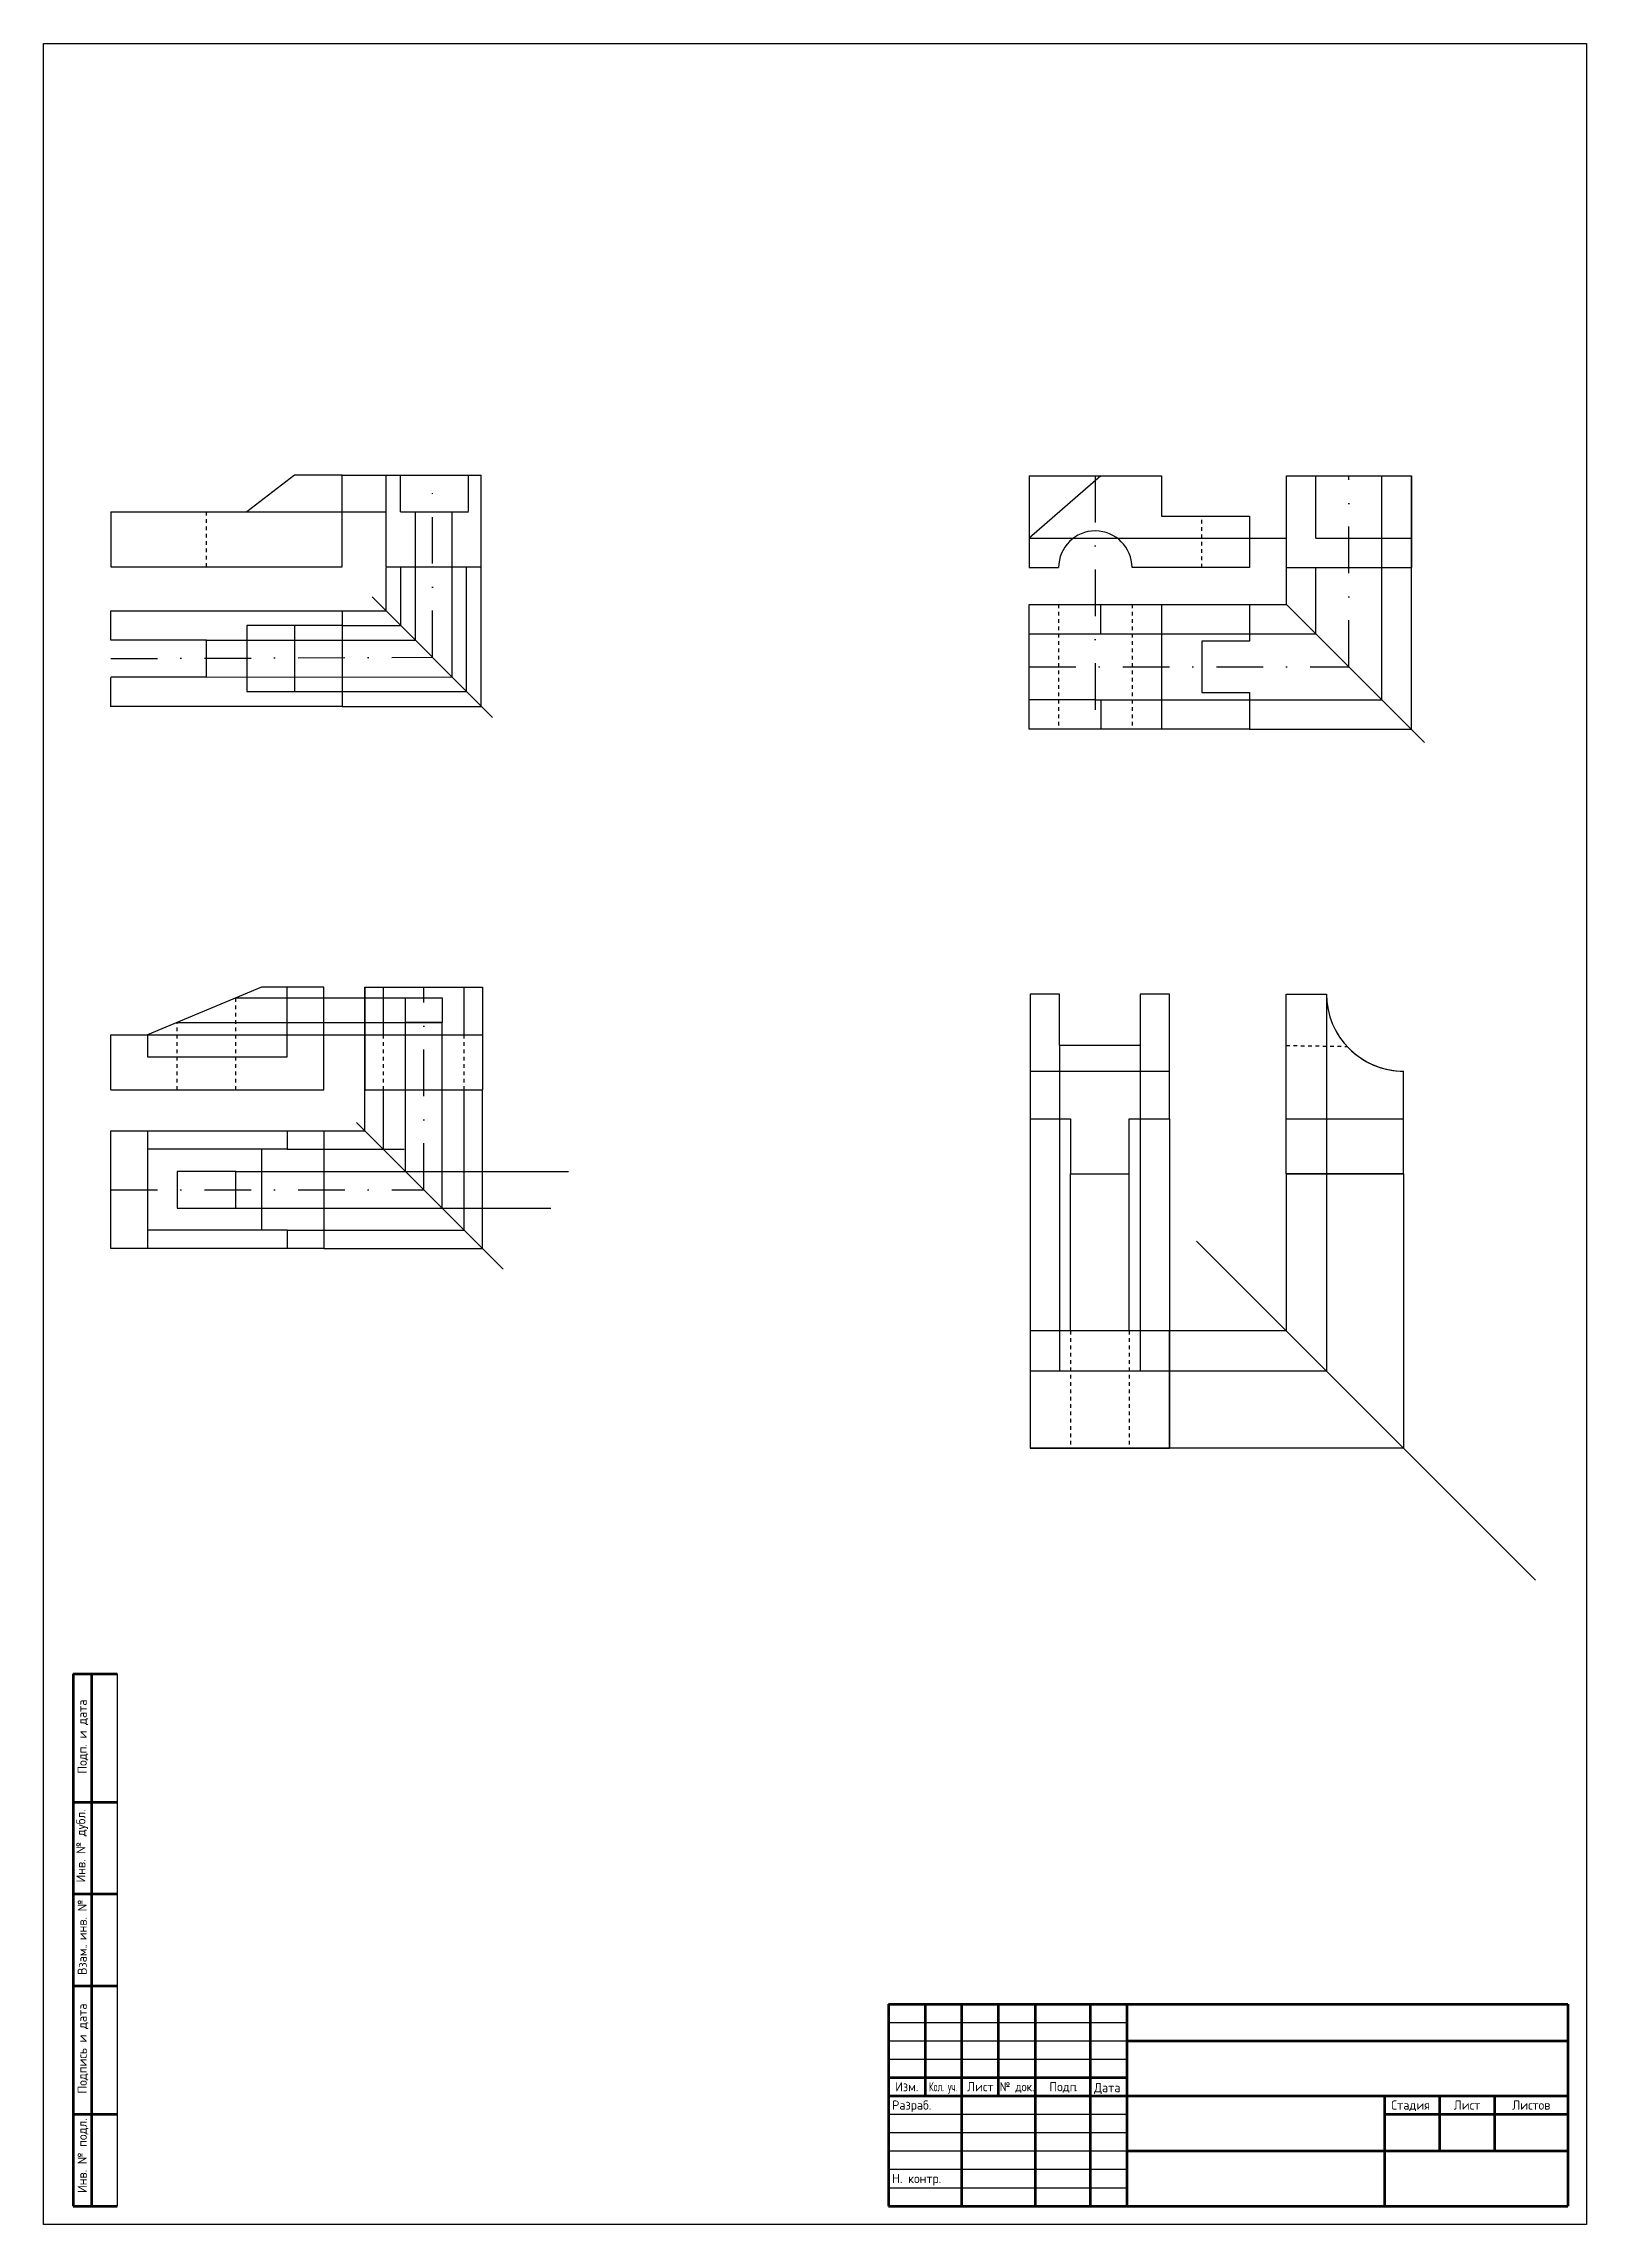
# Model space of a CAD drawing. Header units: millimetres. Extents: x 1582 to 2002, y 2124 to 2718.
import ezdxf
from ezdxf.enums import TextEntityAlignment as Align

# ---------------------------------------------------------------- set-up
doc = ezdxf.new("R2010")
doc.units = ezdxf.units.MM
doc.linetypes.add('JIS_02_1.0', pattern=[2, 1, -1])
doc.linetypes.add('штрихпунктирная', pattern=[25.4, 12.7, -6.35, 0, -6.35])
for name, color, linetype in [('Линия связи', 92, 'Continuous'), ('Невидимая', 140, 'JIS_02_1.0'), ('центровая', 20, 'штрихпунктирная')]:
    doc.layers.add(name, color=color, linetype=linetype)
doc.layers.add('Основная', color=7, linetype='Continuous', lineweight=30)
doc.styles.add('GOST-2.304_Type-B', font='GOST Common.ttf')
doc.styles.get("Standard").update_dxf_attribs({"font": 'arial.ttf'})

# ---------------------------------------------------------------- blocks, each defined once
blk = doc.blocks.new('ACAD_SPDS_TB_18')
at = {"linetype": 'Continuous', "lineweight": 60}
for p, q in [((-12, 145), (0, 145)), ((-12, 145), (-12, 0)), ((-7, 145), (-7, 0)), ((-12, 110), (0, 110)), ((-12, 85), (0, 85)), ((-12, 60), (0, 60)), ((-12, 25), (0, 25)), ((-12, 0), (0, 0))]:
    blk.add_line(p, q, dxfattribs=at)
at = {"linetype": 'Continuous', "lineweight": 30}
blk.add_line((0, 145), (0, 0), dxfattribs=at)
at = {"style": 'GOST-2.304_Type-B'}
for s, p in [('Подп. и дата', (-8.25, 117.77)), ('Инв. № дубл.', (-8.62, 88.14)), ('Взам. инв. №', (-8.25, 62.96)), ('. ', (-8.25, 70.58)), ('Подпись и дата', (-8.25, 30.64)), ('Инв. № подл.', (-8.25, 3.57))]:
    blk.add_text(s, height=2.5, rotation=90, dxfattribs=at).set_placement(p)
for tag, p in [('ПОДП_ДАТА_2', (-3.5, 127.5)), ('ИНВ_Н_ДУБЛ', (-3.65, 97.5)), ('ВЗАМ_ИНВ_Н', (-3.5, 71.94)), ('ПОДП_ДАТА_1', (-3.5, 42.5)), ('ИНВ_НОМ_ПОДЛ', (-3.5, 12.5))]:
    blk.add_attdef(tag, text='', height=2.5, rotation=90, dxfattribs=at).set_placement(p, align=Align.MIDDLE_CENTER)
at = {"style": 'GOST-2.304_Type-B', "flags": 1}
blk.add_attdef('ИДЕНТИФИКАТОР_НАДПИСИ', (-12.12, -11.58), '', height=2.5, dxfattribs=at)
blk = doc.blocks.new('ACAD_SPDS_TB_00')
at = {"linetype": 'Continuous', "lineweight": 60}
for p, q in [((-185, 55), (-185, 0)), ((-185, 55), (0, 55)), ((-175, 55), (-175, 30)), ((-165, 0), (-165, 55)), ((-155, 30), (-155, 55)), ((-145, 0), (-145, 55)), ((-130, 0), (-130, 55)), ((-120, 0), (-120, 55)), ((0, 55), (0, 0)), ((-120, 45), (0, 45)), ((-185, 35), (-120, 35)), ((-185, 30), (0, 30)), ((-50, 30), (-50, 0)), ((-35, 30), (-35, 15)), ((-20, 30), (-20, 15)), ((-50, 25), (0, 25)), ((-120, 15), (0, 15)), ((-185, 0), (0, 0))]:
    blk.add_line(p, q, dxfattribs=at)
at = {"linetype": 'Continuous', "lineweight": 25}
for p, q in [((-185, 50), (-120, 50)), ((-185, 45), (-120, 45)), ((-185, 40), (-120, 40)), ((-185, 25), (-120, 25)), ((-185, 20), (-120, 20)), ((-185, 15), (-120, 15)), ((-185, 10), (-120, 10)), ((-185, 5), (-120, 5))]:
    blk.add_line(p, q, dxfattribs=at)
at = {"style": 'GOST-2.304_Type-B'}
for s, p in [('Изм.', (-180, 31.25)), ('Лист', (-160, 31.25)), ('Подп', (-137.5, 31.25))]:
    blk.add_text(s, height=2.5, dxfattribs=at).set_placement(p, align=Align.CENTER)
for s, p in [('.', (-177.56, 31.25)), ('.', (-134.25, 31.25)), ('Дата', (-129, 31)), ('Разраб.', (-184, 26.25)), ('Стадия', (-48.12, 26.25)), ('Н. контр.', (-184, 6.25))]:
    blk.add_text(s, height=2.5, dxfattribs=at).set_placement(p)
at = {"style": 'GOST-2.304_Type-B', "width": 0.7}
blk.add_text('Кол. уч.', height=2.5, dxfattribs=at).set_placement((-174, 31.25))
at = {"style": 'GOST-2.304_Type-B', "width": 0.9}
blk.add_text('№ док.', height=2.5, dxfattribs=at).set_placement((-150, 31.25), align=Align.CENTER)
at = {"style": 'GOST-2.304_Type-B'}
blk.add_text('Лист', height=2.5, dxfattribs=at).set_placement((-27.5, 27.5), align=Align.MIDDLE_CENTER)
at = {"linetype": 'Continuous', "insert": (-10, 27.5), "char_height": 2.5, "width": 19, "attachment_point": 5, "style": 'GOST-2.304_Type-B'}
blk.add_mtext('Листов', dxfattribs=at)
at = {"style": 'GOST-2.304_Type-B', "flags": 8}
for tag, p in [('ИЗМ_4', (-180, 51)), ('КОЛ_УЧ4', (-170, 51)), ('ЛИСТ_ИЗМ4', (-160, 51)), ('N_ДОК_4', (-150, 51)), ('ИЗМ_3', (-180, 46)), ('КОЛ_УЧ3', (-170, 46)), ('ЛИСТ_ИЗМ3', (-160, 46)), ('N_ДОК_3', (-150, 46)), ('ИЗМ_2', (-180, 41)), ('КОЛ_УЧ2', (-170, 41)), ('ЛИСТ_ИЗМ2', (-160, 41)), ('N_ДОК_2', (-150, 41)), ('ИЗМ_1', (-180, 36)), ('КОЛ_УЧ1', (-170, 36)), ('ЛИСТ_ИЗМ1', (-160, 36)), ('N_ДОК_1', (-150, 36))]:
    blk.add_attdef(tag, text='', height=2.5, dxfattribs=at).set_placement(p, align=Align.CENTER)
at = {"style": 'GOST-2.304_Type-B', "width": 0.6, "flags": 8}
for tag, p in [('ИЗМ_4_ДАТА', (-125, 51)), ('ИЗМ_3_ДАТА', (-125, 46)), ('ИЗМ_2_ДАТА', (-125, 41)), ('ИЗМ_1_ДАТА', (-124.48, 36)), ('РАЗРАБ_ДАТА', (-125, 26)), ('ДОЛЖНОСТЬ_2_ДАТА', (-125, 16)), ('ДОЛЖНОСТЬ_1_ДАТА', (-125, 21)), ('ДОЛЖНОСТЬ_3_ДАТА', (-125, 11)), ('НКОНТР_ДАТА', (-125, 6)), ('ДОЛЖНОСТЬ_4_ДАТА', (-125, 1))]:
    blk.add_attdef(tag, text='', height=2.5, dxfattribs=at).set_placement(p, align=Align.CENTER)
at = {"lineweight": 30, "flags": 104}
for tag, height, p in [('ОБОЗНАЧЕНИЕ_ДОКУМЕНТА', 5, (-60, 50)), ('НАИМЕНОВАНИЕ_ОБЪЕКТА_СТРОИТЕЛЬСТВА', 3.5, (-60, 37.5)), ('НАИМЕНОВАНИЕ_ЗДАНИЯ_СООРУЖЕНИЯ', 3.5, (-85, 22.5)), ('НАИМЕНОВАНИЕ_ИЗОБРАЖЕНИЙ', 3.5, (-85, 7.5)), ('НАИМЕНОВАНИЕ_ПРЕДПРИЯТИЯ', 3.5, (-23.73, 7.5))]:
    blk.add_attdef(tag, text='', height=height, dxfattribs=at).set_placement(p, align=Align.MIDDLE_CENTER)
at = {"style": 'GOST-2.304_Type-B'}
for tag, p, flags in [('РАЗРАБ_ФИО', (-164.31, 26), 8), ('ДОЛЖНОСТЬ_1', (-184, 21), 8), ('ДОЛЖНОСТЬ_2', (-184, 16), 8), ('ДОЛЖНОСТЬ_1_ФИО', (-164.31, 21), 8), ('ДОЛЖНОСТЬ_2_ФИО', (-164.31, 16), 8), ('ДОЛЖНОСТЬ_3', (-184, 11), 8), ('ДОЛЖНОСТЬ_3_ФИО', (-164.31, 11), 8), ('НКОНТР_ФИО', (-164.31, 6), 8), ('ДОЛЖНОСТЬ_4', (-184, 1), 8), ('ДОЛЖНОСТЬ_4_ФИО', (-164.31, 1), 8), ('ИДЕНТИФИКАТОР_НАДПИСИ', (0, 0), 1)]:
    blk.add_attdef(tag, p, '', height=2.5, dxfattribs=dict(at, flags=flags))
at = {"style": 'GOST-2.304_Type-B', "flags": 8}
for tag, p in [('СТАДИЯ', (-42.77, 20)), ('ЛИСТ', (-27.77, 20)), ('ЛИСТОВ', (-10, 20))]:
    blk.add_attdef(tag, text='', height=2.5, dxfattribs=at).set_placement(p, align=Align.MIDDLE_CENTER)

msp = doc.modelspace()

# ---------------------------------------------------------------- linework, layer by layer
at = {"layer": 'Defpoints'}
msp.add_lwpolyline([(1581.68, 2123.69), (1581.68, 2717.69), (2001.68, 2717.69), (2001.68, 2123.69), (1581.68, 2123.69)], dxfattribs=at)
at = {"layer": 'Линия связи'}
for p, q in [((1954.03, 2530.92), (1954.03, 2599.96)), ((1662.99, 2590.18), (1674.94, 2590.18)), ((1920.03, 2564.92), (1920.03, 2591.63)), ((1849.99, 2582.96), (1920.03, 2582.96)), ((1674.94, 2563.18), (1674.94, 2575.02)), ((1678.92, 2559.18), (1678.9, 2574.97)), ((1682.9, 2555.18), (1682.9, 2575.18)), ((1692.93, 2545.11), (1692.93, 2575.18)), ((1696.84, 2562.09), (1696.84, 2575.18)), ((1700.82, 2554.22), (1700.82, 2575.18)), ((1928.03, 2556.92), (1928.03, 2574.96)), ((1946.03, 2538.92), (1946.03, 2574.96)), ((1662.99, 2563.18), (1674.94, 2563.18)), ((1696.84, 2541.18), (1696.84, 2562.09)), ((1909.99, 2564.92), (1920.03, 2564.92)), ((1625.99, 2555.18), (1662.99, 2555.18)), ((1662.99, 2559.18), (1678.92, 2559.18)), ((1662.99, 2555.18), (1682.9, 2555.18)), ((1700.82, 2537.18), (1700.82, 2554.22)), ((1869.49, 2556.92), (1928.03, 2556.92)), ((1625.99, 2545.18), (1692.93, 2545.11)), ((1662.99, 2541.18), (1696.84, 2541.18)), ((1662.99, 2537.18), (1700.82, 2537.18)), ((1869.49, 2538.92), (1946.03, 2538.92)), ((1909.99, 2530.92), (1954.03, 2530.92)), ((1669.17, 2421.52), (1669.17, 2460.71)), ((1633.99, 2457.77), (1690.17, 2457.77)), ((1680.17, 2410.52), (1680.17, 2457.77)), ((1930.93, 2458.81), (1930.93, 2356.11)), ((1609.99, 2447.71), (1669.17, 2447.71)), ((1617.99, 2451.06), (1690.17, 2451.06)), ((1690.17, 2400.52), (1690.17, 2451.06)), ((1858.23, 2444.81), (1858.23, 2367.11)), ((1880.23, 2444.81), (1880.23, 2367.11)), ((1674.17, 2416.52), (1674.17, 2432.71)), ((1696.17, 2394.52), (1696.17, 2432.71)), ((1701.17, 2389.52), (1701.17, 2432.71)), ((1850.23, 2424.81), (1850.23, 2335.11)), ((1888.23, 2424.81), (1888.23, 2335.11)), ((1657.99, 2421.52), (1669.17, 2421.52)), ((1647.99, 2416.52), (1679.8, 2416.52)), ((1633.99, 2410.52), (1724.6, 2410.52)), ((1861.23, 2367.11), (1861.23, 2409.81)), ((1877.23, 2367.11), (1877.23, 2409.81)), ((1919.93, 2409.81), (1919.93, 2367.11)), ((1951.93, 2409.81), (1951.93, 2335.11)), ((1633.99, 2400.52), (1719.76, 2400.52)), ((1647.99, 2394.52), (1696.17, 2394.52)), ((1657.99, 2389.52), (1701.17, 2389.52)), ((1919.93, 2367.11), (1850.23, 2367.11)), ((1930.93, 2356.11), (1888.23, 2356.11)), ((1888.23, 2335.11), (1850.23, 2335.11)), ((1951.93, 2335.11), (1888.23, 2335.11))]:
    msp.add_line(p, q, dxfattribs=at)
at = {"layer": 'Невидимая'}
for p, q in [((1625.99, 2575.18), (1625.99, 2590.18)), ((1896.99, 2574.96), (1896.99, 2588.96)), ((1857.99, 2564.92), (1857.99, 2530.92)), ((1877.99, 2564.92), (1877.99, 2530.92)), ((1633.99, 2432.71), (1633.99, 2457.77)), ((1617.99, 2432.71), (1617.99, 2451.06)), ((1674.17, 2432.71), (1674.17, 2447.71)), ((1696.17, 2432.71), (1696.17, 2447.71)), ((1919.93, 2444.81), (1919.93, 2444.81)), ((1919.93, 2444.81), (1936.5, 2444.56)), ((1861.23, 2367.11), (1861.23, 2335.11)), ((1877.23, 2367.11), (1877.23, 2335.11))]:
    msp.add_line(p, q, dxfattribs=at)
at = {"layer": 'Основная'}
for p, q in [((1649.99, 2600.18), (1636.99, 2590.18)), ((1662.99, 2600.18), (1649.99, 2600.18)), ((1662.99, 2590.18), (1662.99, 2600.18)), ((1662.99, 2600.18), (1700.82, 2600.18)), ((1674.94, 2575.18), (1674.94, 2600.02)), ((1678.86, 2590.18), (1678.86, 2599.97)), ((1697.33, 2590.38), (1697.33, 2600.18)), ((1700.82, 2575.18), (1700.82, 2600.18)), ((1849.99, 2599.96), (1885.99, 2599.96)), ((1849.99, 2599.96), (1849.99, 2582.96)), ((1869.49, 2599.96), (1849.99, 2582.96)), ((1885.99, 2599.96), (1885.99, 2588.96)), ((1920.03, 2574.96), (1920.03, 2599.96)), ((1920.03, 2599.96), (1954.03, 2599.96)), ((1928.03, 2582.96), (1928.03, 2599.96)), ((1946.03, 2574.96), (1946.03, 2599.96)), ((1954.03, 2599.96), (1954.03, 2574.96)), ((1599.99, 2590.18), (1636.99, 2590.18)), ((1599.99, 2590.18), (1599.99, 2575.18)), ((1636.99, 2590.18), (1662.99, 2590.18)), ((1662.99, 2575.18), (1662.99, 2590.18)), ((1678.88, 2590.18), (1697.33, 2590.18)), ((1682.9, 2575.18), (1682.9, 2590.18)), ((1692.93, 2575.18), (1692.93, 2590.18)), ((1885.99, 2588.96), (1909.99, 2588.96)), ((1909.99, 2588.96), (1909.99, 2574.96)), ((1849.99, 2582.96), (1849.99, 2574.96)), ((1928.03, 2582.96), (1954.03, 2582.96)), ((1599.99, 2575.18), (1662.99, 2575.18)), ((1674.94, 2575.18), (1700.82, 2575.18)), ((1849.99, 2574.96), (1857.99, 2574.96)), ((1909.99, 2574.96), (1877.99, 2574.96)), ((1920.03, 2574.96), (1954.03, 2574.96)), ((1671.16, 2566.97), (1703.85, 2534.13)), ((1599.99, 2563.18), (1662.99, 2563.18)), ((1599.99, 2555.18), (1599.99, 2563.18)), ((1662.99, 2563.18), (1662.99, 2559.18)), ((1849.99, 2564.92), (1909.99, 2564.92)), ((1849.99, 2530.92), (1849.99, 2564.92)), ((1869.49, 2556.92), (1869.49, 2564.92)), ((1885.99, 2564.92), (1885.99, 2530.92)), ((1909.99, 2564.92), (1909.99, 2554.92)), ((1920.03, 2564.92), (1957.58, 2527.37)), ((1625.99, 2555.18), (1599.99, 2555.18)), ((1625.99, 2545.18), (1625.99, 2555.18)), ((1662.99, 2559.18), (1636.99, 2559.18)), ((1636.99, 2559.18), (1636.99, 2541.18)), ((1649.99, 2559.18), (1649.99, 2541.18)), ((1662.99, 2559.18), (1662.99, 2541.18)), ((1849.99, 2556.92), (1869.49, 2556.92)), ((1909.99, 2554.92), (1896.99, 2554.92)), ((1896.99, 2554.92), (1896.99, 2540.92)), ((1599.98, 2537.01), (1599.98, 2545.01)), ((1599.99, 2545.18), (1625.99, 2545.18)), ((1662.99, 2537.18), (1599.99, 2537.18)), ((1636.99, 2541.18), (1662.99, 2541.18)), ((1662.99, 2541.18), (1662.99, 2537.18)), ((1867.99, 2538.92), (1849.99, 2538.92)), ((1867.99, 2538.92), (1869.49, 2538.92)), ((1869.49, 2538.92), (1869.49, 2530.92)), ((1896.99, 2540.92), (1909.99, 2540.92)), ((1909.99, 2540.92), (1909.99, 2530.92)), ((1909.99, 2530.92), (1849.99, 2530.92)), ((1640.99, 2460.71), (1609.99, 2447.71)), ((1657.99, 2460.71), (1640.99, 2460.71)), ((1647.99, 2441.71), (1647.99, 2460.71)), ((1657.99, 2432.71), (1657.99, 2460.71)), ((1669.17, 2460.71), (1701.17, 2460.71)), ((1669.17, 2460.71), (1669.17, 2432.71)), ((1674.17, 2447.71), (1674.17, 2460.71)), ((1696.17, 2447.71), (1696.17, 2460.71)), ((1701.17, 2460.71), (1701.17, 2432.71)), ((1680.17, 2457.77), (1690.17, 2457.77)), ((1680.17, 2451.06), (1680.17, 2457.77)), ((1690.17, 2457.77), (1690.17, 2451.06)), ((1850.23, 2458.81), (1850.23, 2424.81)), ((1858.23, 2458.81), (1850.23, 2458.81)), ((1858.23, 2444.81), (1858.23, 2458.81)), ((1888.23, 2458.81), (1880.23, 2458.81)), ((1880.23, 2458.81), (1880.23, 2444.81)), ((1888.23, 2424.81), (1888.23, 2458.81)), ((1919.93, 2409.81), (1919.93, 2458.81)), ((1919.93, 2458.81), (1930.93, 2458.81)), ((1599.99, 2432.71), (1599.99, 2447.71)), ((1599.99, 2447.71), (1609.99, 2447.71)), ((1609.99, 2447.71), (1609.99, 2441.71)), ((1669.17, 2447.71), (1701.17, 2447.71)), ((1690.17, 2451.06), (1680.17, 2451.06)), ((1609.99, 2441.71), (1647.99, 2441.71)), ((1880.23, 2444.81), (1858.23, 2444.81)), ((1850.23, 2437.81), (1888.23, 2437.81)), ((1888.23, 2437.81), (1888.23, 2437.81)), ((1951.93, 2409.81), (1951.93, 2437.81)), ((1599.99, 2432.71), (1657.99, 2432.71)), ((1669.17, 2432.71), (1701.17, 2432.71)), ((1666.86, 2423.84), (1706.83, 2383.86)), ((1850.23, 2424.81), (1861.23, 2424.81)), ((1861.23, 2424.81), (1861.23, 2409.81)), ((1877.23, 2409.81), (1877.23, 2424.81)), ((1877.23, 2424.81), (1888.23, 2424.81)), ((1919.93, 2424.81), (1951.93, 2424.81)), ((1599.99, 2421.52), (1657.99, 2421.52)), ((1599.99, 2389.52), (1599.99, 2421.52)), ((1609.99, 2421.52), (1609.99, 2389.52)), ((1647.99, 2421.52), (1647.99, 2421.52)), ((1647.99, 2421.52), (1647.99, 2416.52)), ((1657.99, 2421.52), (1657.99, 2389.52)), ((1647.99, 2416.52), (1609.99, 2416.52)), ((1640.99, 2416.52), (1640.99, 2394.52)), ((1633.99, 2410.52), (1617.99, 2410.52)), ((1617.99, 2410.52), (1617.99, 2400.52)), ((1633.99, 2400.52), (1633.99, 2410.52)), ((1861.23, 2409.81), (1877.23, 2409.81)), ((1919.93, 2409.81), (1951.93, 2409.81)), ((1951.93, 2409.81), (1919.93, 2409.81)), ((1617.99, 2400.52), (1633.99, 2400.52)), ((1647.99, 2394.52), (1609.99, 2394.52)), ((1647.99, 2394.52), (1647.99, 2389.52)), ((1657.99, 2389.52), (1599.99, 2389.52)), ((1895.56, 2391.48), (1987.83, 2299.2)), ((1888.23, 2367.11), (1850.23, 2367.11)), ((1850.23, 2367.11), (1850.23, 2335.11)), ((1858.23, 2367.11), (1858.23, 2356.11)), ((1880.23, 2367.11), (1880.23, 2356.11)), ((1888.23, 2335.11), (1888.23, 2367.11)), ((1888.23, 2356.11), (1850.23, 2356.11)), ((1850.23, 2335.11), (1888.23, 2335.11))]:
    msp.add_line(p, q, dxfattribs=at)
for centre, radius, start, end in [((1867.99, 2574.96), 10, 360, 179.7634), ((1951.93, 2458.81), 21, 180, 270), ((1951.93, 2458.81), 21, 227.56603, 270)]:
    msp.add_arc(centre, radius, start, end, dxfattribs=at)
at = {"layer": 'центровая'}
for p, q in [((1687.51, 2550.55), (1687.51, 2600.18)), ((1867.99, 2599.96), (1867.99, 2530.92)), ((1937.03, 2547.92), (1937.03, 2599.96)), ((1599.99, 2550.18), (1687.51, 2550.55)), ((1849.99, 2547.92), (1937.03, 2547.92)), ((1685.17, 2405.52), (1685.17, 2460.71)), ((1599.99, 2405.52), (1685.17, 2405.52))]:
    msp.add_line(p, q, dxfattribs=at)

# ---------------------------------------------------------------- block references
at = {"layer": 'Defpoints'}
for name, p in [('ACAD_SPDS_TB_18', (1601.68, 2128.69)), ('ACAD_SPDS_TB_00', (1996.68, 2128.69))]:
    msp.add_blockref(name, p, dxfattribs=at)

doc.saveas('drawing.dxf')
